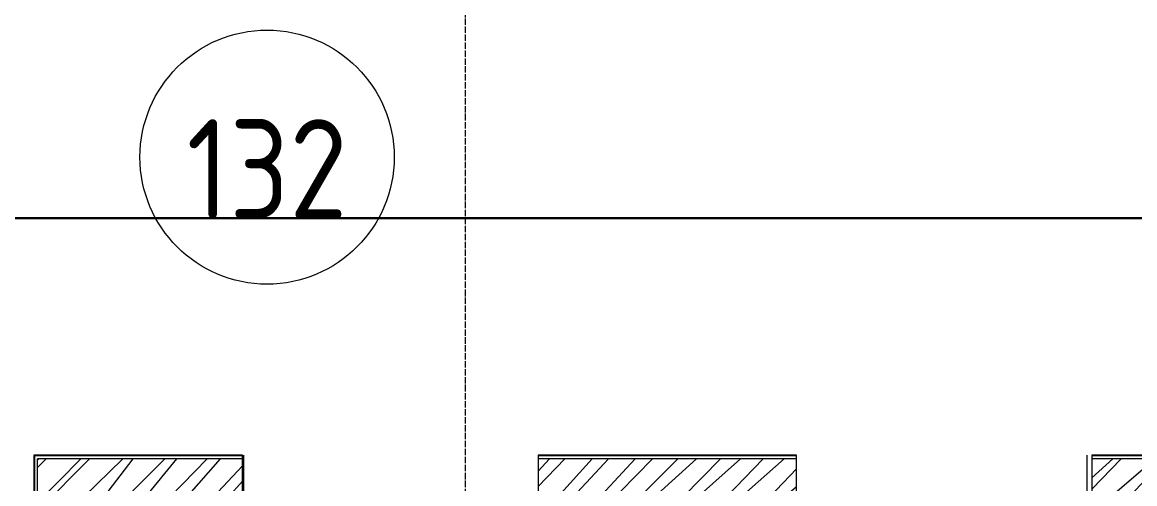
# Model space of a CAD drawing. Header units: millimetres. Extents: x -32 to 417638015, y -35 to 175284279.
# Drawn here: x 416312210 to 416315710, y 175271133 to 175272586 of the extents above; entities that cross this region are included whole.
import ezdxf

# ---------------------------------------------------------------- set-up
doc = ezdxf.new("R2010")
doc.units = ezdxf.units.MM
doc.linetypes.add('ADSK_Линия сетки', pattern=[25, 20, -2.5, 0, -2.5])
for name, color, linetype, lineweight in [('Аннотация', 7, 'Continuous', 18), ('Оси', 253, 'Continuous', 9), ('Перекрытие', 7, 'Continuous', 18), ('Стены отделка', 7, 'Continuous', 30), ('Стены штриховка', 7, 'Continuous', 9), ('ШТРИХОВКА', 252, 'Continuous', 15), ('ЭМ_Лоток 1_2', 162, 'Continuous', 30)]:
    doc.layers.add(name, color=color, linetype=linetype, lineweight=lineweight)
doc.layers.add('Линии', color=7, linetype='Continuous', lineweight=9, true_color=0x00a600)
doc.styles.add('GOST Common', font='GOST_Common.ttf', dxfattribs={"width": 0.9, "height": 349.9999999999996})
doc.linetypes.add('Cable in the tray', pattern='A,5,[130,ltypeshp.shx,S=1,R=0,X=0,Y=0],1.5,[130,ltypeshp.shx,S=1.5,R=90,X=0,Y=-1],1,[130,ltypeshp.shx,S=1,R=0,X=0.5,Y=0],5', length=12.5)

# ---------------------------------------------------------------- blocks, each defined once
blk = doc.blocks.new('1 этаж')
at = {"layer": 'Стены штриховка'}
h = blk.add_hatch(dxfattribs=at)
h.set_pattern_fill('ANSI32', color=8, scale=10)
h.set_pattern_definition([(45, (-31496.66335460375, 188.9018102923583), (-67.35192090801866, 67.35192090801866), []), (45, (-31451.76205460375, 188.9018102923583), (-67.35192090801866, 67.35192090801866), [])])
h.paths.add_polyline_path([(48180.15739901119, 39580.59357071416), (48705.15739901114, 39580.59357071418), (48705.15739901114, 39700.59357071418), (48060.15739901119, 39700.59357071418), (48060.15739901119, 37262.86745037336), (48180.15739901122, 37260.83786413429)])
h.paths.add_polyline_path([(49875.15739901114, 39580.59357071413), (50447.65739901114, 39580.59357071413), (50447.65739901114, 39700.59357071418), (49635.15739901114, 39700.59357071418), (49635.15739901114, 39580.59357071418), (49755.15739901114, 39580.59357071418), (49755.15739901114, 37234.19954474653), (49875.15739901114, 37232.16995850745)])
h.paths.add_polyline_path([(51953.91662307477, 39700.59357071418), (51377.65739901114, 39700.59357071418), (51377.65739901108, 39580.59357071418), (51495.15739901111, 39580.59357071418), (51495.15739901111, 37204.77054428005), (51615.15739901111, 37202.74095804099), (51615.15739901111, 39580.59357071413), (51953.91662307479, 39580.59357071418)])
h.paths.add_polyline_path([(53340.15739901111, 39700.59357071418), (53328.15739901114, 39700.59357071418), (52883.91662307479, 39700.59357071413), (52883.91662307477, 39580.59357071413), (53340.15739901111, 39580.59357071413)])
h.paths.add_polyline_path([(53340.15739901114, 41017.7070296934), (53460.15739901108, 41017.7070296934), (53460.15739901108, 41147.70702969341), (55390.67991990966, 41147.7070296934), (55389.70939402498, 41267.7070296934), (53340.15739901114, 41267.7070296934)])
h.paths.add_polyline_path([(53460.15739901111, 39987.7070296934), (53340.15739901114, 39987.7070296934), (53340.15739901114, 37193.56851621989), (53340.49561501323, 37193.5627958987), (53460.15739901111, 37177.01477185852)])
at = {"layer": 'Линии', "color": 8}
blk.add_circle((48782.28688979661, 40650.95713947294), 400, dxfattribs=at)
at = {"layer": 'Оси', "color": 8, "linetype": 'ADSK_Линия сетки'}
blk.add_line((49406.76592647671, -4162.595295516368), (49406.76592647678, 44411.90026894388), dxfattribs=at)
at = {"layer": 'Перекрытие', "color": 8}
for p, q in [((48709.26224628472, 39580.59357071418), (48709.26224628472, 39712.59357071416)), ((51362.65739901114, 39580.59357071418), (51362.65739901114, 39712.59357071416))]:
    blk.add_line(p, q, dxfattribs=at)
at = {"layer": 'Стены отделка', "color": 8, "lineweight": 9}
for p, q in [((48705.15739901114, 39712.59357071416), (48048.15739901122, 39712.59357071416)), ((48048.15739901122, 39710.59357071416), (48048.15739901122, 37295.07498558183)), ((48060.15739901119, 37262.86745037336), (48060.15739901119, 39700.59357071418)), ((48705.15739901114, 39564.69357071418), (48705.15739901114, 39712.59357071416)), ((49635.15739901114, 39712.59357071416), (49635.15739901114, 39564.69357071415)), ((50447.65739901114, 39712.59357071416), (49635.15739901114, 39712.59357071416)), ((50447.65739901114, 39564.69357071415), (50447.65739901114, 39712.59357071416)), ((51377.65739901114, 39712.59357071416), (51377.65739901108, 39564.69357071415)), ((51953.91662307477, 39712.59357071416), (51377.65739901114, 39712.59357071416))]:
    blk.add_line(p, q, dxfattribs=at)
at = {"layer": 'Стены штриховка', "color": 8}
for p, q in [((48048.15739901122, 39712.59357071416), (48048.15739901122, 39710.59357071416)), ((48705.15739901114, 39710.59357071416), (48048.15739901122, 39710.59357071416)), ((48050.15739901122, 39712.59357071416), (48050.15739901125, 37293.04087310802)), ((48705.15739901114, 39700.59357071418), (48060.15739901119, 39700.59357071418)), ((50447.65739901114, 39710.59357071416), (49635.15739901111, 39710.59357071416)), ((50447.65739901114, 39700.59357071418), (49635.15739901114, 39700.59357071418)), ((51953.91662307477, 39710.59357071416), (51377.65739901119, 39710.59357071416)), ((51953.91662307477, 39700.59357071418), (51377.65739901114, 39700.59357071418))]:
    blk.add_line(p, q, dxfattribs=at)
at = {"layer": 'Аннотация', "color": 8, "lineweight": 9, "insert": (48782.28688979661, 40614.00901921443), "char_height": 312.5000000000001, "width": 520.2111192702771, "attachment_point": 5, "line_spacing_factor": 1.022765581104984, "style": 'GOST Common'}
blk.add_mtext('132', dxfattribs=at)

msp = doc.modelspace()

# ---------------------------------------------------------------- linework, layer by layer
at = {"layer": 'ЭМ_Лоток 1_2', "linetype": 'Cable in the tray', "ltscale": 50}
msp.add_lwpolyline([(416312595.8179818, 175267846.662492), (416311609.9444062, 175267846.662492), (416311609.9444062, 175271969.1524763), (416317412.4309264, 175271969.1524763)], dxfattribs=at)

# ---------------------------------------------------------------- block references
at = {"layer": 'ШТРИХОВКА'}
msp.add_blockref('1 этаж', (416264198.1010904, 175231510.6631508), dxfattribs=at)

doc.saveas('drawing.dxf')
